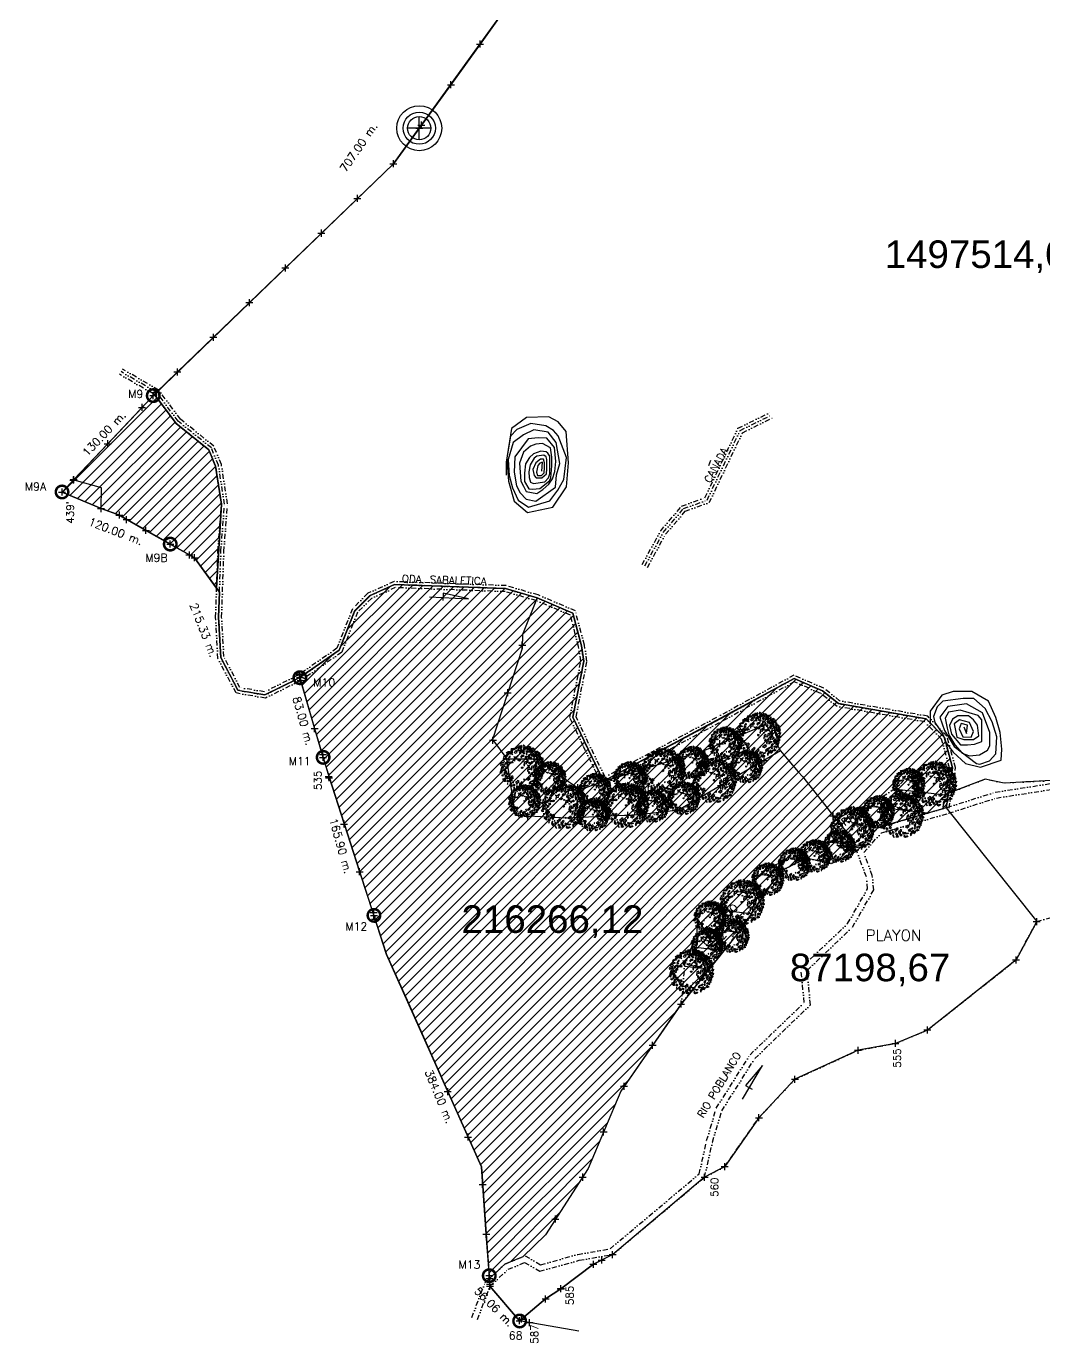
# Model space of a CAD drawing. Extents: x 14987 to 28539, y 5455 to 9112.
# Drawn here: x 14987 to 16004, y 5584 to 6899 of the extents above; entities that cross this region are included whole.
import ezdxf
from ezdxf.enums import TextEntityAlignment as Align

# ---------------------------------------------------------------- set-up
doc = ezdxf.new("R2010")
doc.units = 0
doc.header["$LTSCALE"] = 10
doc.header["$MEASUREMENT"] = 0
doc.header["$PDMODE"] = 2
doc.header["$PDSIZE"] = 3.5
doc.linetypes.add('DASHDOT', pattern=[1, 0.5, -0.25, 0, -0.25])
doc.linetypes.add('DIVIDE', pattern=[1.25, 0.5, -0.25, 0, -0.25, 0, -0.25])
for name, color, linetype in [('ARBOL4', 76, 'Continuous'), ('AREA', 2, 'Continuous'), ('CANO', 5, 'DIVIDE'), ('CERCO', 2, 'Continuous'), ('COORDENADAS', 1, 'Continuous'), ('COTA', 7, 'Continuous'), ('DIV-', 5, 'Continuous'), ('HOJA', 8, 'Continuous'), ('LIMITE', 6, 'Continuous'), ('MOJON', 2, 'Continuous'), ('MURO', 3, 'Continuous'), ('PL', 3, 'Continuous'), ('PUA', 1, 'Continuous'), ('R', 1, 'Continuous'), ('R60', 2, 'Continuous'), ('R80', 2, 'Continuous'), ('RASTROJO', 2, 'DASHDOT')]:
    doc.layers.add(name, color=color, linetype=linetype)
doc.styles.add('textstyle3', font='romans', dxfattribs={"width": 0.8})
doc.styles.add('textstyle4', font='')
doc.styles.add('textstyle5', font='Arial.ttf')
doc.styles.get('textstyle4').set_extended_font_data('simplex')

# ---------------------------------------------------------------- blocks, each defined once
blk = doc.blocks.new('DEC1')
for points in [[(-44.561383, 31.831348), (-39.273253, 31.705098), (-39.604093, 34.382268), (-36.824663, 35.356908), (-40.368063, 38.431048), (-41.276543, 35.116178)], [(-38.104163, 42.886048), (-35.982343, 39.207198), (-33.437553, 39.947208), (-31.223573, 43.364378)], [(-31.801213, 37.372358), (-27.415503, 38.148518), (-25.333863, 42.636518), (-27.944843, 42.431948), (-29.220293, 39.953298)], [(-27.902623, 48.490098), (-28.642653, 45.945318), (-26.266303, 45.915268), (-25.694743, 47.690008)], [(-22.482173, 47.292998), (-22.915303, 48.664658), (-25.556323, 50.836408), (-20.701343, 52.081818), (-20.707443, 47.864548)], [(-17.061733, 46.095918), (-21.688173, 40.867878), (-18.577893, 39.165388), (-13.789101, 40.946228), (-14.889992, 43.454908), (-16.965533, 43.184148)], [(-17.825703, 50.144688), (-15.340965, 55.637398), (-11.893769, 55.475018), (-12.802246, 52.160138), (-14.540878, 53.429518), (-15.347061, 51.420148), (-14.679306, 50.283108)], [(-12.70607, 49.248398), (-13.313744, 45.632738), (-10.937401, 45.602688), (-9.258873, 49.086028)], [(-10.286347, 57.002498), (-6.636353, 53.173978), (-4.977264, 55.300948), (-2.322731, 54.024758), (-2.654549, 58.704078), (-5.640907, 57.002498)], [(-7.299988, 42.539188), (-9.290886, 39.136068), (-5.640907, 37.859878), (-3.981812, 39.136068)], [(-2.654549, 51.047028), (-4.645447, 48.494678), (-3.318176, 45.091538), (-1.990913, 46.793108)], [(2.322716, 47.218508), (-1.327278, 43.815368), (-0.66365, 40.412228), (3.318161, 37.009098), (6.636337, 38.710668), (2.654526, 40.837618), (5.309077, 44.666158)], [(2.096443, 60.253408), (0.995445, 56.151728), (3.318161, 54.875548), (7.299967, 55.726328)], [(2.654526, 51.897798), (6.304517, 49.345458), (10.949967, 51.047028), (8.959067, 52.748598), (6.304517, 51.897798)], [(10.949967, 39.136068), (9.622697, 36.158308), (10.618147, 33.605958), (10.949967, 36.158308)], [(13.272677, 57.002498), (10.949967, 55.726328), (12.609047, 54.024758), (14.268137, 54.875548)], [(19.245397, 47.643888), (12.277227, 47.218508), (13.272677, 43.815368), (17.918117, 41.688418), (18.913577, 44.240768), (17.254487, 45.516938)], [(15.927217, 35.307528), (16.922667, 29.777438), (14.268137, 28.075868), (17.918117, 26.799688), (19.245397, 31.479008)], [(16.259037, 52.323198), (16.922667, 53.599378), (16.590857, 57.002498), (20.904477, 54.450148), (17.918117, 51.472418)], [(21.568117, 51.047028), (27.209017, 53.173978), (29.531737, 50.621628), (26.545377, 48.920058), (26.213557, 51.047028), (24.222657, 50.196248), (23.890837, 48.920058)], [(24.554477, 46.793108), (21.568117, 44.666158), (23.227197, 42.964588), (26.877177, 44.240768)], [(23.890837, 30.202838), (21.568117, 37.009098), (25.218107, 32.329788)], [(25.549927, 37.859878), (32.186277, 39.561448), (34.177167, 43.389968), (33.181717, 35.307528), (29.199917, 34.882128)], [(31.522627, 48.069288), (29.863537, 46.367708), (28.536287, 43.389968), (32.186277, 45.516938)], [(29.531737, 34.031358), (28.536287, 31.053608), (36.499887, 31.479008), (33.181717, 34.456738)], [(36.831707, 44.240768), (35.836257, 42.539188), (37.163527, 41.263018), (40.481707, 41.688418)], [(37.495347, 38.285278), (35.836257, 35.732928), (38.158977, 34.031358), (41.477157, 34.031358), (38.158977, 35.307528)], [(40.813507, 40.412228), (40.481707, 39.136068), (42.804427, 37.434478), (45.458957, 37.859878)], [(-52.427143, -0.850769), (-55.081683, 0.4254), (-56.077133, -5.104706), (-55.081683, -6.380875), (-50.436243, -6.380875), (-51.099873, -5.104706), (-53.754413, -4.253914)], [(-52.427143, 19.568028), (-50.104423, 20.844198), (-46.786243, 17.441068), (-49.108973, 14.888718), (-53.754413, 14.463338), (-54.418043, 17.441068)], [(-48.445333, 5.530108), (-46.786243, 3.828518), (-44.795343, 5.104708)], [(-45.127153, 9.784018), (-44.463523, 14.463338), (-38.490813, 18.717258), (-39.818083, 15.739508)], [(-42.472623, 24.672728), (-44.131713, 23.396548), (-42.804433, 22.971158)], [(-32.518103, 32.329788), (-36.831723, 28.075868), (-31.854473, 28.926648)], [(-30.195383, 13.187148), (-28.536293, 17.866458), (-25.218123, 16.164898), (-26.213573, 13.187148), (-27.872663, 14.463338)], [(-22.563583, 30.628218), (-22.563583, 28.501248), (-21.568133, 29.352038)], [(-12.277245, 32.755178), (-14.599968, 30.628218), (-13.604515, 29.777438), (-11.2818, 30.628218)], [(-5.640907, 20.844198), (-7.963623, 18.291858), (-11.2818, 20.418808), (-11.2818, 22.120378), (-7.963623, 20.844198), (-4.313629, 22.971158)], [(-1.990913, 33.180578), (-4.977264, 30.628218), (-3.318176, 27.225088), (-0.99546, 30.202838)], [(-0.66365, 1.276169), (-2.322731, 0.4254), (-1.327278, -0.425384), (0, 0)], [(-0.66365, 18.717258), (0.663628, 19.142638), (1.659081, 17.441068), (-0.66365, 16.590288)], [(6.636337, 30.628218), (6.304517, 25.523518), (13.272677, 21.269598), (14.931767, 22.120378), (9.290877, 25.098128), (12.277227, 29.352038)], [(18.581767, 15.739508), (16.922667, 13.187148), (19.245397, 11.060198), (21.236297, 11.910978), (19.577217, 13.612548)], [(21.568117, 28.075868), (20.240847, 25.098128), (22.231747, 24.247348), (23.890837, 25.948898)], [(29.863537, 27.650488), (28.536287, 22.971158), (30.527177, 17.441068), (32.186277, 20.418808), (29.863537, 22.120378)], [(29.531737, 7.231658), (31.854457, 4.679318), (32.186277, 0), (35.504437, 3.403137), (33.513537, 9.784018)], [(35.504437, 27.650488), (36.168077, 22.120378), (39.154437, 21.694998), (40.813507, 23.821948)], [(40.481707, 17.015668), (43.799877, 11.910978), (41.477157, 8.507848), (41.145337, 11.910978)], [(44.795317, 26.374298), (42.804427, 28.075868), (42.472607, 29.777438), (43.799877, 31.053608), (46.454417, 29.352038)], [(46.454417, 20.844198), (44.463497, 22.120378), (42.472607, 21.269598), (42.804427, 19.568028), (45.458957, 19.142638)], [(46.454417, 6.380878), (46.122607, 4.679318), (43.468057, 5.104708), (43.799877, 7.657058)], [(49.440767, 0.4254), (49.772577, -4.679306), (43.799877, -7.231651), (47.449857, -3.828529)], [(49.772577, 26.799688), (48.445307, 25.098128), (50.436227, 23.396548), (53.754397, 25.523518)], [(48.777127, 16.164898), (48.445307, 12.761768), (50.768037, 11.060198), (52.095307, 13.187148)], [(51.099847, 20.418808), (52.095307, 16.590288), (56.077117, 13.187148), (54.418027, 17.866458)], [(52.095307, 5.955488), (54.086217, 3.403137), (55.745307, 4.679318), (54.418027, 8.082458)], [(-50.768053, -17.015672), (-50.436243, -19.993412), (-52.427143, -19.568022), (-52.758963, -16.590282)], [(-47.449883, -17.015672), (-46.454433, -9.784004), (-41.145353, -6.806266), (-44.131713, -11.06018)], [(-45.458983, -31.478992), (-46.786243, -26.799672), (-44.463523, -23.396552), (-43.468073, -26.374292), (-44.463523, -28.075852)], [(30.195357, -3.828529), (28.536287, -5.53009), (29.863537, -6.806266)], [(47.118057, -15.739494), (45.127137, -17.866462), (46.122607, -22.120372), (48.445307, -19.568022)], [(48.113497, -26.799672), (45.127137, -28.501252), (45.458957, -32.755162), (47.118057, -30.202822)], [(50.436227, -9.784004), (51.099847, -13.187141), (53.754397, -13.187141), (55.413487, -10.634796), (53.090757, -11.06018)], [(-28.204473, -43.389972), (-32.518103, -44.240752), (-30.195383, -47.218492), (-26.545393, -46.367702)], [(-11.2818, -55.300932), (-13.936333, -51.472412), (-10.286347, -51.472412), (-7.963623, -52.323192)], [(9.622697, -56.151712), (6.304517, -54.024762), (8.295417, -52.748592), (8.959067, -53.173982), (12.277227, -53.173982), (12.277227, -51.472412), (15.595407, -51.897802), (14.268137, -54.024762)], [(20.572657, -34.456732), (16.922667, -37.859872), (18.249947, -39.986832), (21.236297, -38.285262)], [(22.563567, -50.621622), (25.218107, -49.770842), (22.563567, -48.069272)], [(24.554477, -39.561442), (23.890837, -40.837612), (27.872647, -44.666142), (34.508987, -42.539172), (32.186277, -40.412222), (27.872647, -41.688402)], [(38.158977, -36.583692), (38.822617, -39.136042), (45.127137, -37.434482)]]:
    blk.add_lwpolyline(points, close=True)
at = {"style": 'textstyle3', "width": 0.8, "flags": 1}
blk.add_attdef('ESTCODE', (0, 0), '', height=0.7, dxfattribs=at)
blk = doc.blocks.new('A$C3B855193')
for p, q in [((3.91, 4.03), (4.16, 4.03)), ((4.04, 3.91), (4.04, 4.16))]:
    blk.add_line(p, q)
for points in [[(2.34, 7.24), (2.35, 7.44), (1.97, 7.36), (1.92, 7.26), (2.05, 6.96), (2.11, 7.04), (2.09, 7.23)], [(2.86, 7.16), (2.8, 7.01), (2.93, 6.92)], [(3.22, 7.07), (3.54, 7.15), (3.97, 6.89), (3.75, 6.89)], [(3.64, 7.8), (3.79, 7.69), (3.66, 7.38), (3.44, 7.46), (3.28, 7.74), (3.45, 7.87)], [(4.24, 7.3), (4.11, 7.38), (4.12, 7.28)], [(4.64, 7.63), (4.78, 7.29), (4.94, 7.39), (5.08, 7.24), (5.17, 7.55), (4.94, 7.51)], [(5.52, 7.52), (5.34, 7.29), (5.46, 7.15), (5.74, 7.1)], [(0.3, 4.54), (0.13, 4.79), (0, 4.56), (0.15, 4.35)], [(0.93, 5.59), (0.62, 5.73), (0.52, 5.58), (0.71, 5.44)], [(0.58, 5.96), (0.85, 6.17), (1.13, 6.12), (0.96, 5.97), (0.83, 5.99)], [(1.36, 6.69), (1.18, 6.59), (1.15, 6.73), (1.33, 6.83)], [(1.76, 5.49), (1.44, 5.63), (1.35, 5.48), (1.54, 5.34)], [(1.83, 4.93), (1.51, 5.07), (1.41, 4.93), (1.6, 4.78)], [(1.45, 6.48), (1.94, 6.62), (2.27, 6.36), (1.92, 6.43)], [(2.93, 5.95), (2.59, 5.83), (2.51, 5.27), (2.61, 5.19), (2.65, 5.63), (3, 5.56)], [(3.85, 6.21), (4.19, 6.23), (4.17, 5.97), (3.95, 5.96), (3.99, 6.1)], [(4.65, 5.08), (4.31, 4.96), (4.23, 4.4), (4.33, 4.32), (4.37, 4.76), (4.72, 4.68)], [(5, 6.88), (4.61, 7.04), (4.8, 6.74)], [(5, 4.86), (4.78, 4.93), (4.82, 5.2), (4.93, 5.25), (4.94, 5), (5.18, 4.83)], [(5.16, 6.2), (5.03, 6.14), (5.11, 6.1)], [(5.34, 6.97), (5.51, 6.71), (5.85, 6.7), (5.77, 6.87), (5.58, 6.88)], [(5.58, 5.6), (5.38, 5.69), (5.36, 5.61), (5.47, 5.48)], [(5.89, 4.96), (5.65, 5.08), (5.47, 4.88), (5.73, 4.82)], [(6.3, 6.27), (5.84, 6.42), (5.82, 6.18), (6.06, 5.92), (6.19, 6.06), (6.12, 6.19)], [(6.16, 7.03), (5.97, 7.01), (6.04, 6.85), (6.17, 6.87)], [(6.34, 5.55), (6.07, 5.59), (6.09, 5.32), (6.21, 5.25)], [(6.23, 6.65), (6.3, 6.72), (6.37, 6.94), (6.58, 6.67), (6.31, 6.55)], [(6.9, 5.07), (6.58, 5.21), (6.39, 5.07), (6.28, 4.73), (6.48, 4.56), (6.5, 4.87), (6.82, 4.81)], [(6.62, 6.08), (6.37, 6.02), (6.44, 5.87), (6.7, 5.86)], [(6.54, 6.43), (6.95, 6.42), (7.04, 6.2), (6.8, 6.17), (6.84, 6.31), (6.69, 6.31), (6.63, 6.24)], [(7.01, 5.49), (6.79, 5.55), (6.61, 5.37), (6.76, 5.33)], [(7.18, 6.14), (7.04, 5.8), (7.22, 5.75), (7.21, 5.55), (7.5, 5.7), (7.31, 5.84)], [(7.21, 5.18), (7.15, 4.87), (7.38, 4.62), (7.43, 4.8), (7.31, 4.94)], [(7.72, 5.44), (7.43, 5.4), (7.42, 5.21), (7.58, 4.98)], [(7.82, 4.64), (7.68, 4.75), (7.62, 4.6), (7.72, 4.52)], [(0, 3.13), (0.17, 3.41), (0.27, 3.17), (0.28, 3)], [(0.67, 4.04), (0.35, 4.18), (0.25, 4.03), (0.44, 3.89)], [(0.77, 4.57), (0.46, 4.71), (0.36, 4.56), (0.55, 4.42)], [(1, 3.6), (0.68, 3.73), (0.58, 3.59), (0.77, 3.45)], [(1.23, 2.53), (0.91, 2.67), (0.81, 2.53), (1, 2.39)], [(1.35, 3.97), (1.04, 4.11), (0.94, 3.97), (1.13, 3.83)], [(1.48, 2.94), (1.16, 3.08), (1.06, 2.93), (1.25, 2.79)], [(1.62, 4.4), (1.31, 4.54), (1.21, 4.4), (1.4, 4.26)], [(1.85, 2.48), (1.53, 2.62), (1.43, 2.48), (1.62, 2.34)], [(2.07, 2.54), (1.97, 2.32), (1.68, 2.17), (1.99, 2.05), (2.34, 2.35)], [(3.89, 4), (3.8, 4.09), (3.77, 4), (3.83, 3.93)], [(5.01, 4.48), (5.07, 4.41), (4.99, 4.3), (4.87, 4.42)], [(5.3, 4.07), (4.97, 3.95), (4.89, 3.39), (4.99, 3.31), (5.02, 3.75), (5.38, 3.67)], [(5.34, 3.17), (5.13, 3.21), (5.06, 3), (5.17, 2.9), (5.23, 3.05)], [(5.8, 3.14), (5.47, 3.03), (5.39, 2.47), (5.49, 2.38), (5.52, 2.82), (5.88, 2.75)], [(5.96, 4.34), (5.63, 4.22), (5.55, 3.66), (5.65, 3.58), (5.68, 4.02), (6.04, 3.95)], [(6.41, 2.78), (6.07, 2.74), (5.78, 2.46), (6.01, 2.44), (6.06, 2.63)], [(6.21, 3.32), (5.98, 3.32), (5.98, 3.17), (6.14, 3.11)], [(6.51, 3.88), (6.19, 3.66), (6.01, 3.79), (6.03, 3.52), (6.36, 3.56)], [(6.56, 2.42), (6.23, 2.23), (6.28, 2.03), (6.46, 1.98)], [(6.62, 4.3), (6.4, 4.3), (6.26, 4.17), (6.43, 4.22)], [(6.41, 3.23), (6.78, 3.56), (6.58, 3.2)], [(6.81, 2.98), (6.59, 2.96), (6.83, 2.46), (6.93, 2.76)], [(6.94, 3.33), (7.23, 2.96), (7.53, 2.94), (6.99, 2.78), (6.85, 3.02)], [(7.39, 4), (7.17, 4.44), (6.98, 4.28), (6.98, 3.92), (7.17, 3.93), (7.2, 4.07)], [(7.29, 2.59), (7.09, 2.62), (7.04, 2.43), (7.13, 2.22), (7.12, 2.46)], [(7.48, 3.64), (7.26, 3.77), (7.2, 3.62), (7.38, 3.42)], [(7.75, 3.23), (7.6, 3.29), (7.37, 3.3), (7.61, 3.12)], [(7.52, 2.43), (7.43, 2.42), (7.38, 2.22), (7.48, 2.07)], [(7.65, 2.79), (7.52, 2.81), (7.47, 2.69), (7.59, 2.49)], [(7.61, 4.32), (7.71, 4.31), (7.91, 4.43), (7.87, 4.08), (7.6, 4.19)], [(7.67, 3.95), (7.96, 3.65), (7.86, 3.43), (7.67, 3.57), (7.8, 3.65), (7.69, 3.76), (7.6, 3.74)], [(0.52, 1.78), (0.56, 2.05), (0.7, 1.96), (0.69, 1.9), (0.78, 1.69), (0.89, 1.74), (0.95, 1.51), (0.78, 1.54)], [(1.58, 1.6), (1.26, 1.74), (1.17, 1.6), (1.36, 1.45)], [(1.38, 2.19), (1.23, 2.25), (1.18, 2.13)], [(1.23, 1.11), (1.35, 0.96), (1.39, 1.18)], [(1.98, 1.28), (1.88, 1.29), (1.75, 0.93), (2.07, 0.57), (2.14, 0.77), (1.94, 1.01)], [(2.21, 1.79), (1.9, 1.93), (1.8, 1.79), (1.99, 1.64)], [(2.43, 1.39), (2.28, 1.44), (2.23, 1.32)], [(2.71, 0.92), (2.39, 1.06), (2.29, 0.91), (2.48, 0.77)], [(2.55, 0.5), (2.4, 0.38), (2.68, 0.03)], [(3.12, 1.73), (3.02, 1.51), (2.73, 1.36), (3.04, 1.24), (3.39, 1.55)], [(3.1, 1.09), (2.95, 1.15), (2.9, 1.03)], [(3.33, 0.59), (3.01, 0.73), (2.91, 0.58), (3.1, 0.44)], [(3.44, 0.13), (3.25, 0.27), (2.99, 0.14), (3.2, 0.1)], [(3.79, 1.44), (3.69, 1.22), (3.4, 1.07), (3.71, 0.95), (4.06, 1.26)], [(3.84, 0.76), (3.53, 0.9), (3.43, 0.76), (3.62, 0.62)], [(4.12, 0.5), (3.93, 0.56), (3.68, 0.39), (3.91, 0.31)], [(4.55, 0.82), (4.24, 0.95), (4.14, 0.81), (4.33, 0.67)], [(4.41, 1.9), (4.26, 1.96), (4.21, 1.84)], [(4.59, 0.45), (4.39, 0.31), (4.46, 0.14), (4.67, 0.11), (4.58, 0.24)], [(5.21, 0.79), (4.89, 0.63), (4.57, 0.94), (4.88, 0.8)], [(5.1, 2.24), (5, 2.03), (4.71, 1.88), (5.02, 1.76), (5.37, 2.06)], [(5.51, 1.14), (5.39, 1.12), (5.34, 1.3), (5.52, 1.35)], [(6.02, 1.81), (5.79, 1.46), (5.51, 1.52), (5.71, 1.63)], [(5.63, 0.77), (5.53, 0.58), (5.65, 0.5), (5.83, 0.68)], [(6.19, 1.26), (5.97, 1.19), (5.92, 1), (6.1, 0.97)], [(6.53, 1.23), (6.31, 1.06), (6.2, 0.72), (6.46, 0.95)], [(6.43, 1.54), (6.46, 1.7), (6.35, 1.8), (6.25, 1.74), (6.29, 1.56)], [(6.9, 1.49), (6.75, 1.53), (6.7, 1.35), (6.93, 1.2)], [(6.74, 1.8), (6.79, 1.97), (6.89, 2.04), (7.01, 1.99), (6.97, 1.77)]]:
    blk.add_lwpolyline(points, close=True)
at = {"xscale": 0.0692855676280715, "yscale": 0.0692855676280715, "zscale": 0.0692855676280715}
blk.add_blockref('DEC1', (4.02, 3.89), dxfattribs=at)

msp = doc.modelspace()

# ---------------------------------------------------------------- hatches: boundary and pattern name
at = {"layer": 'COORDENADAS', "true_color": 0x0075eb, "transparency": 33554687}
h = msp.add_hatch(dxfattribs=at)
h.set_pattern_fill('LINE', color=150, scale=60, angle=45, style=0, pattern_type=0)
h.set_pattern_definition([(45, (-7967.662, 9e-13), (-5.3033009, 5.3033009), [])])
h.paths.add_polyline_path([(15113.7, 6530.3), (15115.1, 6531.3), (15136.5, 6502.5), (15169.3, 6476.2), (15176, 6459.9), (15181.9, 6421.8), (15177, 6337.8), (15155, 6368.2), (15079.9, 6410.8), (15061.5, 6417.3), (15022.5, 6433.9), (15034.2, 6446.3), (15068.2, 6482.2), (15102.6, 6518.5)], flags=0)
h = msp.add_hatch(dxfattribs=at)
h.set_pattern_fill('LINE', color=150, scale=60, angle=45, style=0, pattern_type=0)
h.set_pattern_definition([(45, (-5668.413, 0), (-5.3033009, 5.3033009), [])])
h.paths.add_polyline_path([(15260.3, 6248.4), (15299.7, 6275.8), (15315.4, 6315.6), (15330.1, 6330.1), (15355.1, 6341.5), (15466.1, 6337.4), (15497.6, 6328.2), (15533.3, 6313), (15541.8, 6280.2), (15544.3, 6264.9), (15533.4, 6209), (15564.1, 6145.1), (15685.5, 6209.9), (15754.5, 6247.5), (15782.8, 6235.3), (15798.8, 6222.5), (15886.7, 6207.1), (15904.8, 6188.5), (15912.9, 6158.4), (15906.5, 6118.4), (15838.7, 6098.5), (15817.3, 6075), (15791.8, 6062.5), (15766.2, 6068.1), (15740, 6054.4), (15700.2, 5995.5), (15641.5, 5922.2), (15581.3, 5835.2), (15548.7, 5757.7), (15505.8, 5691.7), (15483.4, 5669.7), (15465.3, 5662.3), (15461.7, 5658.9), (15459.2, 5656.6), (15451.6, 5649.5), (15449.9, 5647.9), (15449.5, 5653.5), (15446.7, 5692.2), (15441.8, 5759.6), (15347.1, 5971.8), (15283.6, 6168.7)], flags=0)

# ---------------------------------------------------------------- linework, layer by layer
at = {"layer": 'AREA'}
for p in [(15440.6, 6881.5), (15353.9, 6762), (15117, 6533.7), (15034.2, 6446.3), (15022.5, 6433.9), (15061.5, 6417.3), (15079.9, 6410.8), (15087.1, 6406.4), (15130.7, 6381.9), (15155, 6368.2), (15260.1, 6251.3), (15260.3, 6248.4), (15260.3, 6248.4), (15283.4, 6171.7), (15283.6, 6168.7), (15283.6, 6168.7), (15289.5, 6148.3), (15334.2, 6013.7), (15334.4, 6010.8), (15334.4, 6010.8), (15997.2, 6004.6), (15976.5, 5966.3), (15887.9, 5896.3), (15855.9, 5882.8), (15818.6, 5876), (15755.3, 5847), (15719.3, 5808.6), (15685.2, 5759.7), (15665, 5749.1), (15573.1, 5671.9), (15553.9, 5662.2), (15449.7, 5650.8), (15449.9, 5647.9), (15449.9, 5647.9), (15449.9, 5647.9), (15450.4, 5640.2), (15506, 5627.5), (15521.2, 5637.7), (15480, 5605.7)]:
    msp.add_point(p, dxfattribs=at)
at = {"layer": 'CANO'}
for points in [[(15903.6, 6118.9), (15909.9, 6158.2), (15902.1, 6186.9), (15885.2, 6204.3), (15797.6, 6219.6), (15781.2, 6232.7), (15754.7, 6244.2), (15679.7, 6203.3), (15562.8, 6141), (15543.7, 6180.1), (15530.2, 6208.6), (15541.3, 6265), (15538.9, 6279.6), (15530.8, 6310.8), (15496.6, 6325.4), (15465.6, 6334.4), (15355.7, 6338.4), (15331.8, 6327.6), (15318, 6313.9), (15302.2, 6273.8), (15261.8, 6245.8), (15225.8, 6228), (15196.5, 6233.1), (15178.3, 6267.7), (15176.1, 6308.9), (15178.3, 6374.9), (15181.9, 6421.8), (15176, 6459.9), (15169.3, 6476.2), (15136.5, 6502.5), (15114.9, 6531.4), (15080, 6551.6)], [(15906.5, 6118.4), (15912.9, 6158.4), (15904.8, 6188.5), (15886.7, 6207.1), (15798.8, 6222.5), (15782.8, 6235.3), (15754.5, 6247.5), (15678.2, 6205.9), (15564.1, 6145.1), (15546.4, 6181.4), (15533.4, 6209), (15544.3, 6264.9), (15541.8, 6280.2), (15533.3, 6313), (15497.6, 6328.2), (15466.1, 6337.4), (15355.1, 6341.5), (15330.1, 6330.1), (15315.4, 6315.6), (15299.7, 6275.8), (15260.3, 6248.4), (15225.3, 6231.1), (15198.4, 6235.8), (15181.2, 6268.5), (15179.1, 6308.9), (15181.3, 6374.7), (15184.9, 6421.9), (15178.9, 6460.7), (15171.8, 6478.1), (15138.7, 6504.6), (15117, 6533.7), (15081.5, 6554.2)], [(15909.5, 6118), (15916, 6158.5), (15907.4, 6190), (15888.2, 6209.9), (15800.1, 6225.3), (15784.3, 6237.9), (15754.4, 6250.9), (15676.8, 6208.5), (15565.5, 6149.2), (15549.1, 6182.7), (15536.5, 6209.4), (15547.4, 6264.9), (15544.8, 6280.9), (15535.8, 6315.2), (15498.6, 6331.1), (15466.5, 6340.4), (15354.5, 6344.5), (15328.3, 6332.7), (15312.9, 6317.3), (15297.3, 6277.7), (15258.7, 6251), (15224.9, 6234.2), (15200.4, 6238.5), (15184.2, 6269.4), (15182.1, 6308.9), (15184.3, 6374.5), (15187.9, 6422.1), (15181.8, 6461.5), (15174.3, 6479.9), (15140.9, 6506.7), (15119, 6536), (15083, 6556.8)], [(15602.5, 6361.4), (15621.2, 6395.2), (15642.1, 6419.9), (15665.4, 6428.2), (15698.4, 6497.6), (15731.1, 6513.8)], [(15605.2, 6360), (15623.7, 6393.5), (15643.9, 6417.3), (15667.5, 6425.8), (15700.6, 6495.4), (15732.4, 6511.1)], [(15607.8, 6358.5), (15626.1, 6391.8), (15645.7, 6414.8), (15669.7, 6423.4), (15702.9, 6493.1), (15733.7, 6508.4)], [(15432.3, 5608.9), (15445.3, 5643.6), (15465.3, 5662.3), (15485.6, 5670.6), (15501, 5661.7), (15538.3, 5672), (15570.5, 5677.6), (15659.6, 5752.4), (15667.1, 5785.8), (15676.7, 5818.1), (15710.5, 5871.5), (15764.6, 5923.7), (15761.3, 5958.2), (15808.1, 6002.6), (15828.1, 6037.5), (15826.8, 6049.2), (15817.3, 6075), (15838.5, 6098.4), (15907.4, 6118.7), (15955.5, 6133.9), (16011.4, 6142.6)], [(15437.9, 5606.8), (15450.4, 5640.2), (15468.6, 5657.2), (15485.1, 5663.9), (15500.2, 5655.3), (15539.7, 5666.1), (15573.1, 5671.9), (15665, 5749.1), (15672.9, 5784.3), (15682.2, 5815.6), (15715.2, 5867.7), (15770.8, 5921.4), (15767.5, 5955.8), (15812.8, 5998.9), (15834.2, 6036.2), (15832.7, 6050.6), (15824.2, 6073.7), (15841.8, 6093.2), (15909.1, 6112.9), (15956.8, 6128.1), (16012.1, 6136.7)]]:
    msp.add_lwpolyline(points, dxfattribs=at)
at = {"layer": 'CERCO'}
for p, q in [((15741.1, 6175.1), (15749.4, 6165.3)), ((15758.5, 6154.3), (15762.8, 6149.6))]:
    msp.add_line(p, q, dxfattribs=at)
for points in [[(15440.6, 6881.5), (15353.9, 6762)], [(15022.5, 6433.9), (15117, 6533.7), (15353.9, 6762)], [(15061.5, 6417.3), (15062.1, 6438.1), (15036.8, 6445.2), (15034.2, 6446.3)], [(15061.5, 6417.3), (15022.5, 6433.9)], [(15497.6, 6328.2), (15483.1, 6291.5), (15482.6, 6277.5), (15452.8, 6186.5), (15467.3, 6167.4)], [(15749.4, 6165.3), (15758.5, 6154.3)], [(15762.8, 6149.6), (15786.3, 6120.1), (15796.8, 6105.9), (15804.3, 6097.4), (15808.3, 6092.5), (15811.2, 6096.7), (15816.8, 6106.2), (15822.7, 6114.5), (15822, 6117.3), (15821.6, 6118.9), (15818.9, 6118.7), (15815.2, 6117.3), (15801.5, 6109.2), (15796.8, 6105.9)], [(15347.1, 5971.8), (15441.8, 5759.6), (15450.4, 5640.2), (15480, 5605.7), (15506, 5627.5), (15521.2, 5637.7), (15553.9, 5662.2), (15573.1, 5671.9)], [(15641.7, 5922.5), (15581.3, 5835.2), (15548.7, 5757.7), (15505.8, 5691.7), (15483.4, 5669.7)], [(15539.3, 5595.3), (15480, 5605.7)]]:
    msp.add_lwpolyline(points, dxfattribs=at)
msp.add_lwpolyline([(15726.5, 6201.7), (15741.1, 6175.1), (15639, 6116), (15599.6, 6111.4), (15527.4, 6108.1), (15476.1, 6110.6), (15467.3, 6167.4), (15498, 6167.2), (15514.9, 6153.9), (15540.9, 6136.7), (15564.1, 6145.1), (15664.6, 6175.5), (15696.5, 6189.3)], close=True, dxfattribs=at)
at = {"layer": 'COTA'}
msp.add_circle((15449.9, 5647.9), 1, dxfattribs=at)
at = {"layer": 'DIV-'}
for points in [[(15502.2, 6454.8), (15503, 6463.6), (15500.2, 6462.8), (15498.2, 6460.4), (15497, 6453.6), (15497.8, 6450.4), (15499.8, 6450.4), (15501.8, 6450.4), (15504.6, 6453.2), (15505, 6458), (15505, 6463.2), (15503.8, 6466.8), (15501, 6466.8), (15496.2, 6463.2), (15493.4, 6456.4), (15494.6, 6450.4), (15496.6, 6448), (15498.2, 6448), (15502.2, 6448), (15507, 6452), (15507.4, 6457.2), (15507.4, 6463.6), (15507.4, 6466.4), (15506.6, 6469.2), (15504.2, 6470.8), (15497.4, 6469.6), (15494.6, 6467.6), (15490.5, 6461.2), (15489.3, 6454), (15489.7, 6448.4), (15491, 6443.6), (15493.8, 6442.4), (15505.4, 6444), (15509, 6448), (15510.2, 6452), (15510.2, 6460), (15510.2, 6469.6), (15508.2, 6472.8), (15506.6, 6474), (15501.4, 6474.8), (15493.8, 6472), (15490.1, 6468.4), (15486.1, 6462), (15484.9, 6452.8), (15484.9, 6444.4), (15489.3, 6437.1), (15493, 6436.7), (15500.2, 6437.5), (15509.8, 6445.2), (15511.4, 6448), (15512.2, 6460), (15512.2, 6468.8), (15511, 6478), (15503, 6482.5), (15496.2, 6481.7), (15491, 6479.6), (15484.1, 6473.6), (15480.1, 6462.8), (15481.3, 6444.8), (15484.1, 6439.6), (15486.5, 6434.3), (15497.4, 6432.3), (15503.4, 6436.3), (15509.4, 6441.6), (15513, 6447.2), (15515.4, 6454.4), (15516.2, 6464.4), (15515, 6478.4), (15507.4, 6487.7), (15498.6, 6488.1), (15488.5, 6486.9), (15475.3, 6469.2), (15474.5, 6453.6), (15476.9, 6440), (15480.5, 6433.1), (15486.5, 6426.7), (15496.2, 6424.7), (15515.8, 6438.8), (15517, 6451.2), (15520.3, 6462.4), (15516.6, 6483.3), (15508.6, 6493.7), (15494.2, 6496.1), (15484.1, 6490.9), (15473.7, 6483.3), (15468.5, 6466.4), (15469.7, 6450.4), (15472.9, 6438), (15478.5, 6425.9), (15488.9, 6418.7), (15510.2, 6425.1), (15518.2, 6435.9), (15524.3, 6446.4), (15527.1, 6468.4), (15518.7, 6490.1), (15513.8, 6495.3), (15506.2, 6500.1), (15491.4, 6502.5), (15477.3, 6496.5), (15470.9, 6489.7), (15467.3, 6467.6), (15468.9, 6444.8), (15474.5, 6424.7), (15488.1, 6413.5), (15513.4, 6418.7), (15527.1, 6439.2), (15529.1, 6463.2), (15526.7, 6494.5), (15518.7, 6504.1), (15509.4, 6508.9), (15486.9, 6508.5), (15472.1, 6497.3), (15466.5, 6463.6), (15466.5, 6458), (15466.5, 6450.8)], [(15924.3, 6199.4), (15926.9, 6192.5), (15928, 6201), (15921.6, 6202.6), (15919.5, 6197.3), (15923.2, 6189.3), (15931.7, 6188.8), (15933.9, 6194.6), (15930.1, 6203.7), (15920, 6206.3), (15914.7, 6202.1), (15917.3, 6188.8), (15924.3, 6186.6), (15933.9, 6186.6), (15939.2, 6190.3), (15938.1, 6201), (15933.9, 6206.3), (15929.1, 6210.1), (15918.4, 6210.1), (15913.1, 6206.9), (15909.9, 6200.5), (15912, 6191.9), (15921.1, 6181.3), (15928, 6181.3), (15934.9, 6181.8), (15942.4, 6184.5), (15942.4, 6206.3), (15938.7, 6210.6), (15920.5, 6215.9), (15908.8, 6213.8), (15905.6, 6207.9), (15907.7, 6197.8), (15909.3, 6191.4), (15915.2, 6181.3), (15922.7, 6172.8), (15930.1, 6170.1), (15939.8, 6171.2), (15947.8, 6176), (15950.4, 6180.2), (15950.4, 6193.5), (15943, 6213.3), (15926.9, 6222.3), (15908.3, 6219.7), (15900.2, 6209), (15905.1, 6195.7), (15914.7, 6179.7), (15937.1, 6162.6), (15940.3, 6162.1), (15949.9, 6165.3), (15956.3, 6172.2), (15957.4, 6189.3), (15952.6, 6204.2), (15945.6, 6217.5), (15934.4, 6227.7), (15923.7, 6227.7), (15903.4, 6225), (15897.6, 6219.1), (15893.8, 6209.5), (15895.4, 6203.7), (15903.4, 6191.9), (15906.7, 6183.4), (15913.6, 6173.8), (15925.9, 6162.6), (15940.8, 6158.9), (15961.6, 6165.8), (15962.2, 6177), (15960.6, 6193.5), (15956.3, 6208.5), (15948.8, 6225), (15932.3, 6234.6), (15913.6, 6234.6), (15902.4, 6230.9), (15890.6, 6214.9), (15890.6, 6203.7)]]:
    msp.add_lwpolyline(points, dxfattribs=at)
at = {"layer": 'HOJA'}
for points in [[(16011.4, 6145.5), (15964.5, 6143), (15945.7, 6146.8), (15908.8, 6132.9), (15912.9, 6158.4), (15904.8, 6188.5), (15886.7, 6207.1), (15798.8, 6222.5), (15782.8, 6235.3), (15754.5, 6247.5), (15564.1, 6145.1), (15533.4, 6209), (15544.3, 6264.9), (15541.8, 6280.2), (15533.3, 6313), (15497.6, 6328.2), (15466.1, 6337.4), (15355.1, 6341.5), (15330.1, 6330.1), (15315.4, 6315.6), (15299.7, 6275.8), (15260.3, 6248.4), (15248.5, 6242.6), (15241.6, 6239.1), (15225.3, 6231.1), (15198.5, 6235.7), (15181.2, 6268.5), (15179.1, 6308.9), (15179.9, 6333.9), (15177, 6337.8), (15181.9, 6421.8), (15176, 6459.9), (15169.3, 6476.2), (15136.5, 6502.5), (15115.1, 6531.3), (15114.9, 6531.5), (15115.1, 6531.3), (15114.9, 6531.5), (15353.9, 6762), (15571.2, 7063.1)], [(15260.3, 6248.4), (15299.7, 6275.8), (15315.4, 6315.6), (15330.1, 6330.1), (15355.1, 6341.5), (15466.1, 6337.4), (15497.6, 6328.2), (15533.3, 6313), (15541.8, 6280.2), (15544.3, 6264.9), (15533.4, 6209), (15564.1, 6145.1), (15685.5, 6209.9), (15754.5, 6247.5), (15782.8, 6235.3), (15798.8, 6222.5), (15886.7, 6207.1), (15904.8, 6188.5), (15912.9, 6158.4), (15906.5, 6118.4), (15997.2, 6004.6), (15976.5, 5966.3), (15887.8, 5896.2), (15855.9, 5882.8), (15818.6, 5876), (15755.3, 5847), (15719.3, 5808.6), (15685.2, 5759.7), (15665, 5749.1), (15573.3, 5672), (15553.9, 5662.2), (15521.2, 5637.7), (15506, 5627.5), (15480, 5605.7), (15450.4, 5640.2), (15449.9, 5647.9), (15449.5, 5653.5), (15446.7, 5692.2), (15441.8, 5759.6), (15347.1, 5971.8), (15283.6, 6168.7), (15260.3, 6248.4)], [(15260.3, 6248.4), (15299.7, 6275.8), (15315.4, 6315.6), (15330.1, 6330.1), (15355.1, 6341.5), (15466.1, 6337.4), (15497.6, 6328.2), (15533.3, 6313), (15541.8, 6280.2), (15544.3, 6264.9), (15533.4, 6209), (15564.1, 6145.1), (15685.5, 6209.9), (15754.5, 6247.5), (15782.8, 6235.3), (15798.8, 6222.5), (15886.7, 6207.1), (15904.8, 6188.5), (15912.9, 6158.4), (15906.5, 6118.4), (15838.7, 6098.5), (15817.3, 6075), (15791.8, 6062.5), (15766.2, 6068.1), (15740, 6054.4), (15700.2, 5995.5), (15641.5, 5922.2), (15581.3, 5835.2), (15548.7, 5757.7), (15505.8, 5691.7), (15483.4, 5669.7), (15465.3, 5662.3), (15461.7, 5658.9), (15459.2, 5656.6), (15451.6, 5649.5), (15449.9, 5647.9), (15449.5, 5653.5), (15446.7, 5692.2), (15441.8, 5759.6), (15347.1, 5971.8), (15283.6, 6168.7), (15260.3, 6248.4)]]:
    msp.add_lwpolyline(points, dxfattribs=at)
msp.add_lwpolyline([(15113.7, 6530.3), (15115.1, 6531.3), (15136.5, 6502.5), (15169.3, 6476.2), (15176, 6459.9), (15181.9, 6421.8), (15177, 6337.8), (15155, 6368.2), (15079.9, 6410.8), (15061.5, 6417.3), (15022.5, 6433.9), (15034.2, 6446.3), (15068.2, 6482.2), (15102.6, 6518.5)], close=True, dxfattribs=at)
at = {"layer": 'LIMITE'}
msp.add_lwpolyline([(15022.5, 6433.9), (15034.2, 6446.3), (15068.2, 6482.2), (15102.6, 6518.5), (15113.7, 6530.3), (15137.9, 6553.9), (15173.9, 6588.6), (15209.9, 6623.2), (15245.9, 6657.9), (15281.9, 6692.6), (15317.9, 6727.3), (15353.9, 6762), (15379.7, 6797.5), (15411.3, 6841), (15440.6, 6881.5), (15459, 6907)], dxfattribs=at)
at = {"layer": 'MOJON', "const_width": 2.5}
for points in [[(15113.7, 6524, 1), (15113.7, 6536.5, 1)], [(15022.5, 6427.7, 1), (15022.5, 6440.2, 1)], [(15130.7, 6375.6, 1), (15130.7, 6388.1, 1)], [(15260.3, 6242.1, 1), (15260.3, 6254.6, 1)], [(15283.6, 6162.5, 1), (15283.6, 6175, 1)], [(15334.4, 6004.6, 1), (15334.4, 6017.1, 1)], [(15449.7, 5644.5, 1), (15449.7, 5657, 1)], [(15480.1, 5599.2, 1), (15480.1, 5611.7, 1)]]:
    msp.add_lwpolyline(points, format="xyb", close=True, dxfattribs=at)
at = {"layer": 'MOJON'}
msp.add_point((15113.7, 6530.3), dxfattribs=at)
at = {"layer": 'MURO'}
msp.add_lwpolyline([(15653, 7196.1), (15623.6, 7147.9), (15597.6, 7105.2), (15571.2, 7063.1), (15546.6, 7028.8), (15517.4, 6988.2), (15488.2, 6947.6), (15459, 6907), (15440.6, 6881.5), (15411.3, 6841), (15379.7, 6797.5), (15353.9, 6762), (15317.9, 6727.3), (15281.9, 6692.6), (15245.9, 6657.9), (15209.9, 6623.2), (15173.9, 6588.6), (15137.9, 6553.9), (15113.7, 6530.3), (15102.6, 6518.5), (15068.2, 6482.2), (15033.8, 6445.8), (15022.5, 6433.9)], dxfattribs=at)
msp.add_circle((15379.7, 6797.5), 22.5, dxfattribs=at)
at = {"layer": 'PL'}
for p, q in [((15379.7, 6786), (15379.7, 6809.1)), ((15391.3, 6797.5), (15368.1, 6797.5))]:
    msp.add_line(p, q, dxfattribs=at)
msp.add_lwpolyline([(15459, 6907), (15440.6, 6881.5), (15411.3, 6841), (15381.9, 6800.6), (15353.9, 6762), (15317.9, 6727.3), (15281.9, 6692.6), (15245.9, 6657.9), (15209.9, 6623.2), (15173.9, 6588.6), (15137.9, 6553.9), (15113.7, 6530.3), (15102.6, 6518.5), (15068.2, 6482.2), (15034.2, 6446.3), (15022.5, 6433.9), (15061.5, 6417.3), (15079.9, 6410.8), (15087.1, 6406.4), (15106.3, 6395.6), (15130.7, 6381.9), (15149.9, 6371.1), (15155, 6368.2), (15179.9, 6333.9), (15179.1, 6308.9), (15181.2, 6268.5), (15198.4, 6235.8), (15225.3, 6231.1), (15237.6, 6237.2), (15248.5, 6242.6), (15260.3, 6248.4), (15275.1, 6197.5), (15283.6, 6168.7), (15289.2, 6149.5), (15304.6, 6102), (15320.1, 6054.4), (15334.4, 6010.8), (15347.1, 5971.8), (15367.5, 5926.1), (15387.9, 5880.5), (15408.2, 5834.8), (15428.6, 5789.2), (15441.8, 5759.6), (15443.1, 5742), (15446.7, 5692.2), (15449.7, 5650.8)], dxfattribs=at)
for radius in [16.1, 11.6]:
    msp.add_circle((15379.7, 6797.5), radius, dxfattribs=at)
msp.add_point((15379.7, 6797.5), dxfattribs=at)
at = {"layer": 'PUA'}
for p in [(15411.3, 6841), (15381.9, 6800.6), (15317.9, 6727.3), (15281.9, 6692.6), (15245.9, 6657.9), (15209.9, 6623.2), (15173.9, 6588.6), (15137.9, 6553.9), (15102.6, 6518.5), (15068.2, 6482.2), (15033.8, 6445.8), (15106.3, 6395.6), (15106.3, 6395.6), (15149.9, 6371.1), (15149.9, 6371.1), (15482.7, 6281), (15260.1, 6252.1), (15260.1, 6252.1), (15261.1, 6245.5), (15468.2, 6233.3), (15275.1, 6197.5), (15453.3, 6185.9), (15680.4, 6182.3), (15497.5, 6167.2), (15633.2, 6166), (15724.7, 6165.6), (15289.2, 6149.5), (15470.3, 6147.8), (15585.3, 6151.5), (15681.4, 6140.6), (15538.3, 6138.5), (15638, 6115.9), (15822.5, 6115.2), (15822.5, 6115.2), (15304.6, 6102), (15488.4, 6110), (15538.4, 6108.6), (15588.3, 6110.9), (15793.6, 6110.2), (15793.6, 6110.2), (15320.1, 6054.4), (15335.6, 6006.9), (15641.5, 5922.2), (15613, 5881.1), (15584.6, 5840), (15408.2, 5834.8), (15428.6, 5789.2), (15564.1, 5794.4), (15543.2, 5749.2), (15443.1, 5742), (15515.9, 5707.3), (15446.7, 5692.2), (15562.2, 5666.4), (15450.3, 5642.3), (15521.4, 5637.8), (15481.9, 5607.3), (15490.1, 5603.9)]:
    msp.add_point(p, dxfattribs=at)
at = {"layer": 'R'}
for p, q in [((15911.7, 6150.5), (15888, 6153.2)), ((15908.5, 6130.7), (15854.2, 6137)), ((15887.9, 6113), (15824.9, 6120.2)), ((15838.7, 6098.5), (15813.9, 6101.3)), ((15822.1, 6080.3), (15789.3, 6084)), ((15763.8, 6066.8), (15752.1, 6068.2)), ((15736.9, 6049.8), (15721.7, 6051.5)), ((15724.3, 6031.1), (15697.8, 6034.2)), ((15711.7, 6012.4), (15676.2, 6016.5)), ((15698.9, 5993.8), (15657.8, 5998.5)), ((15684.1, 5975.3), (15656, 5978.6)), ((15669.3, 5956.9), (15644.9, 5959.7)), ((15654.5, 5938.5), (15643.2, 5939.8))]:
    msp.add_line(p, q, dxfattribs=at)
msp.add_lwpolyline([(15379.7, 6797.5), (15411.3, 6841), (15440.6, 6881.5)], dxfattribs=at)
at = {"layer": 'R60'}
msp.add_line((15669.2, 6460.4), (15671.4, 6465.8), dxfattribs=at)
for points in [[(15389.9, 6329.1), (15429.1, 6327.3), (15403.6, 6332.9), (15403.4, 6325.5)], [(15702.9, 5827.1), (15723.1, 5860.7), (15706.1, 5840.9), (15712.5, 5837.2)]]:
    msp.add_lwpolyline(points, dxfattribs=at)
at = {"layer": 'RASTROJO'}
for points in [[(15821.6, 6118.9), (15834.5, 6124), (15856.4, 6138.4), (15861, 6142.2), (15865.3, 6146.8), (15875.9, 6150.7), (15912.9, 6158.4)], [(16198.6, 6142.6), (16175.9, 6141.1), (16092.8, 6145.3), (16058.6, 6152.1), (16011.4, 6145.5), (15964.5, 6143), (15945.7, 6146.8), (15908.8, 6132.9)], [(15808.3, 6092.5), (15803.4, 6089.2), (15795.3, 6086.6), (15728.1, 6057.9), (15720, 6049.8), (15706.6, 6041.4), (15669.6, 6011.1), (15658.5, 6000), (15657.3, 5997.5), (15657.5, 5981.6), (15655.6, 5977.8), (15645.4, 5965.2), (15641.7, 5922.5), (15700.2, 5995.5), (15740, 6054.4), (15766.2, 6068.1), (15791.8, 6062.5), (15817.3, 6075)], [(15665, 5749.1), (15685.2, 5759.7), (15719.3, 5808.6), (15755.3, 5847), (15818.6, 5876), (15855.9, 5882.8), (15887.9, 5896.3), (15976.5, 5966.3), (15997.2, 6004.6), (16038.6, 6016.6)]]:
    msp.add_lwpolyline(points, dxfattribs=at)

# ---------------------------------------------------------------- block references
at = {"layer": 'ARBOL4'}
for p, xscale, yscale, zscale in [((15696.8, 6168.8), 5.585038350211107, 5.585038350211107, 5.585038350211107), ((15669.4, 6166.6), 4.078627498245623, 4.078627498245623, 4.078627498245623), ((15460.6, 6136.1), 5.585038350211107, 5.585038350211107, 5.585038350211107), ((15601.4, 6133.2), 5.585038350211107, 5.585038350211107, 5.585038350211107), ((15636.6, 6147.3), 4.078627498245623, 4.078627498245623, 4.078627498245623), ((15690.6, 6143.4), 4.078627498245623, 4.078627498245623, 4.078627498245623), ((15493.9, 6131.9), 4.078627498245623, 4.078627498245623, 4.078627498245623), ((15573.9, 6131.9), 4.078627498245623, 4.078627498245623, 4.078627498245623), ((15652.5, 6123.6), 5.585038350211107, 5.585038350211107, 5.585038350211107), ((15852.9, 6125.2), 4.078627498245623, 4.078627498245623, 4.078627498245623), ((15872.6, 6120.1), 5.585038350211107, 5.585038350211107, 5.585038350211107), ((15539.2, 6120.3), 4.078627498245623, 4.078627498245623, 4.078627498245623), ((15564.7, 6098.5), 5.585038350211107, 5.585038350211107, 5.585038350211107), ((15627.9, 6111.7), 4.078627498245623, 4.078627498245623, 4.078627498245623), ((15468.8, 6108.8), 4.078627498245623, 4.078627498245623, 4.078627498245623), ((15502.1, 6097.6), 5.585038350211107, 5.585038350211107, 5.585038350211107), ((15597.1, 6104), 4.078627498245623, 4.078627498245623, 4.078627498245623), ((15822.6, 6098), 4.078627498245623, 4.078627498245623, 4.078627498245623), ((15839.7, 6088.6), 5.585038350211107, 5.585038350211107, 5.585038350211107), ((15537.3, 6095.3), 4.078627498245623, 4.078627498245623, 4.078627498245623), ((15790.4, 6074.8), 5.585038350211107, 5.585038350211107, 5.585038350211107), ((15783.2, 6063.9), 4.078627498245623, 4.078627498245623, 4.078627498245623), ((15738.5, 6045.7), 4.078627498245623, 4.078627498245623, 4.078627498245623), ((15758.9, 6054), 4.078627498245623, 4.078627498245623, 4.078627498245623), ((15711.9, 6030.6), 4.078627498245623, 4.078627498245623, 4.078627498245623), ((15680.3, 6001.8), 5.585038350211107, 5.585038350211107, 5.585038350211107), ((15654.3, 5992.7), 4.078627498245623, 4.078627498245623, 4.078627498245623), ((15677.1, 5973.8), 4.078627498245623, 4.078627498245623, 4.078627498245623), ((15651.3, 5964.7), 4.078627498245623, 4.078627498245623, 4.078627498245623), ((15629.6, 5932.3), 5.585038350211107, 5.585038350211107, 5.585038350211107)]:
    msp.add_blockref('A$C3B855193', p, dxfattribs=dict(at, xscale=xscale, yscale=yscale, zscale=zscale))

# ---------------------------------------------------------------- texts
at = {"layer": 'AREA', "style": 'textstyle4'}
for s, p in [("439'", (15034.3, 6402.3)), ('535', (15282, 6136)), ('555', (15861.4, 5858.6)), ('560', (15678.7, 5729.5)), ('585', (15533.9, 5621.4)), ('587', (15498.6, 5582.8))]:
    msp.add_text(s, height=7.5, rotation=90, dxfattribs=at).set_placement(p)
at = {"layer": 'COORDENADAS', "color": 1, "true_color": 0xe60000, "style": 'textstyle5'}
msp.add_text('1497514,07', height=27.55, dxfattribs=at).set_placement((15946.8, 6657.8), align=Align.CENTER)
at = {"layer": 'COORDENADAS', "color": 150, "true_color": 0x0075eb, "style": 'textstyle5'}
msp.add_text('216266,12', height=27.55, dxfattribs=at).set_placement((15512.9, 5993.3), align=Align.CENTER)
at = {"layer": 'COORDENADAS', "color": 116, "true_color": 0x00753b, "style": 'textstyle5'}
msp.add_text('87198,67', height=27.55, dxfattribs=at).set_placement((15830.5, 5945), align=Align.CENTER)
at = {"layer": 'R60', "style": 'textstyle4'}
for s, rotation, p in [('707.00 m.', 55.4169, (15322.3, 6776.2)), ('130.00 m.', 46.365, (15067.4, 6489.5)), ('120.00 m.', 338.7922, (15074.8, 6390.9)), ('215.33 m.', 291.3219, (15160.4, 6294.5)), ('83.00 m.', 285.787, (15259.8, 6204.1)), ('165.90 m.', 285.787, (15297.4, 6079.2)), ('384.00 m.', 292.686, (15396, 5828.3)), ('56.06 m.', 315.0343, (15451.7, 5616.9))]:
    msp.add_text(s, height=8, rotation=rotation, dxfattribs=at).set_placement(p, align=Align.CENTER)
for s, height, p in [('M9', 8, (15096.2, 6527.9)), ('M9A', 8, (14996, 6435.4)), ('M9B', 8, (15116.9, 6364.2)), ('M10', 8, (15284.7, 6239.7)), ('M11', 8, (15260.2, 6161)), ('GUADUAL', 7.5, (15610.2, 6132.3)), ('1.13 has.', 7.5, (15610.2, 6121.2)), ('M12', 8, (15316.8, 5995.8)), ('M13', 8, (15429.9, 5657.8)), ('68', 8, (15476.1, 5586.9))]:
    msp.add_text(s, height=height, dxfattribs=at).set_placement(p, align=Align.CENTER)
for s, height, rotation, p in [('CANADA', 7.51, 61.3588, (15670.7, 6442.2)), ('QDA. SABALETICA', 7.508, 358.2659, (15362.2, 6343.6)), ('CORRAL', 7.51, 33.6721, (15793.6, 6092.1)), ('RASTROJO', 7.51, 49.0327, (15666.1, 5980.3)), ('0.82 has.', 7.51, 49.0327, (15672.8, 5973.7)), ('RIO POBLANCO', 7.508, 58.9663, (15663.6, 5807.7))]:
    msp.add_text(s, height=height, rotation=rotation, dxfattribs=at).set_placement(p)
at = {"layer": 'R80', "style": 'textstyle4'}
msp.add_text('PLAYON', height=11, dxfattribs=at).set_placement((15854, 5985.4), align=Align.CENTER)

doc.saveas('drawing.dxf')
